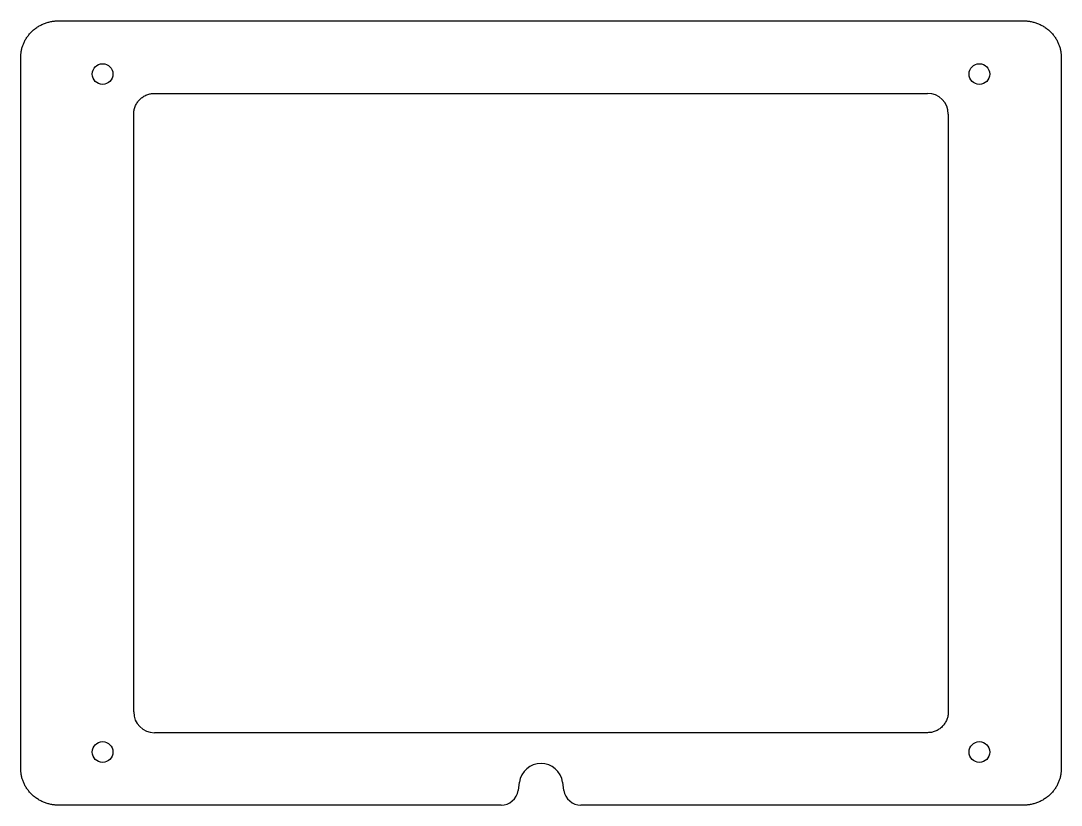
# Model space of a CAD drawing. Header units: millimetres. Extents: x 1765 to 1915, y -900 to -787.
import ezdxf

# ---------------------------------------------------------------- set-up
doc = ezdxf.new("R2010")
doc.units = ezdxf.units.MM
doc.header["$MEASUREMENT"] = 0
for name, color, linetype in [('COVER-Layer-1', 7, 'Continuous'), ('inside cuts', 1, 'Continuous'), ('NEW_LAYER_03', 7, 'Continuous')]:
    doc.layers.add(name, color=color, linetype=linetype)

msp = doc.modelspace()

# ---------------------------------------------------------------- linework, layer by layer
at = {"layer": 'COVER-Layer-1', "color": 5}
for p, q in [((1770.18, -786.53), (1909.88, -786.53)), ((1764.68, -894.89), (1764.68, -791.78)), ((1915.38, -791.78), (1915.38, -894.89)), ((1836.89, -896.82), (1836.71, -898.01)), ((1843.35, -898.01), (1843.17, -896.82)), ((1834.24, -900.14), (1770.18, -900.14)), ((1909.88, -900.14), (1845.82, -900.14))]:
    msp.add_line(p, q, dxfattribs=at)
for centre, radius, start, end in [((1840.03, -897.28), 3.17, 8.3925, 171.6075), ((1834.24, -897.64), 2.5, 270, 351.6075), ((1845.82, -897.64), 2.5, 188.3925, 270)]:
    msp.add_arc(centre, radius, start, end, dxfattribs=at)
for points in [[(1764.68, -791.78), (1764.68, -786.53), (1770.18, -786.53)], [(1909.88, -786.53), (1915.38, -786.53), (1915.38, -791.78)], [(1770.18, -900.14), (1764.68, -900.14), (1764.68, -894.89)], [(1915.38, -894.89), (1915.38, -900.14), (1909.88, -900.14)]]:
    msp.add_rational_spline(points, [1, 0.707106781187, 1], degree=2, dxfattribs=at)
at = {"layer": 'inside cuts'}
for p, q in [((1784.03, -797.04), (1896.03, -797.04)), ((1781.03, -886.64), (1781.03, -800.04)), ((1899.03, -800.04), (1899.03, -835.84)), ((1899.03, -835.84), (1899.03, -850.84)), ((1899.03, -850.84), (1899.03, -886.64)), ((1896.03, -889.64), (1784.03, -889.64))]:
    msp.add_line(p, q, dxfattribs=at)
for centre in [(1776.53, -794.24), (1776.53, -892.44)]:
    msp.add_circle(centre, 1.5, dxfattribs=at)
for centre, start, end in [((1896.03, -800.04), 0, 90), ((1784.03, -886.64), 180, 270)]:
    msp.add_arc(centre, 3, start, end, dxfattribs=at)
for points, weights in [([(1781.03, -800.04), (1781.03, -797.04), (1784.03, -797.04)], [1, 0.707106851018, 0.999999860338]), ([(1899.03, -886.64), (1899.03, -889.64), (1896.03, -889.64)], [1, 0.707106920849, 0.999999720675])]:
    msp.add_rational_spline(points, weights, degree=2, dxfattribs=at)
at = {"layer": 'NEW_LAYER_03', "color": 1}
for centre in [(1903.53, -794.24), (1903.53, -892.44)]:
    msp.add_circle(centre, 1.5, dxfattribs=at)

doc.saveas('drawing.dxf')
